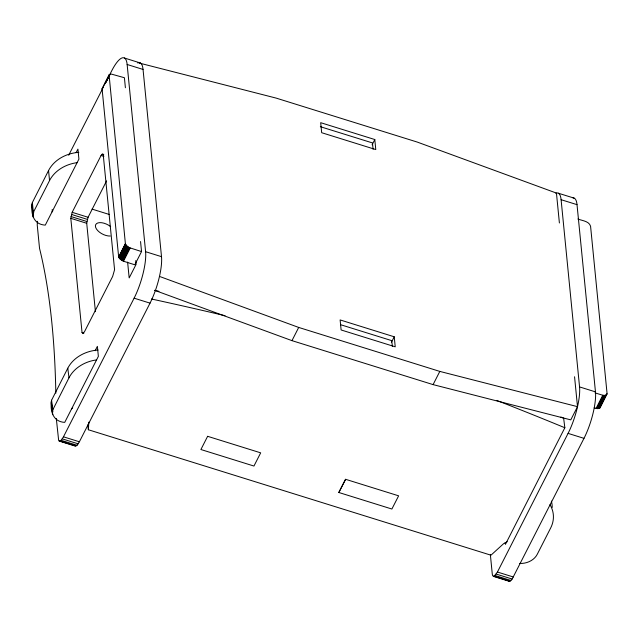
<?xml version="1.0" encoding="UTF-8"?>
<svg xmlns="http://www.w3.org/2000/svg" width="639" height="639" viewBox="0 0 639 639"><rect width="100%" height="100%" fill="white"/><g stroke="black" fill="none" stroke-linecap="round" stroke-linejoin="round"><path stroke-width="0.96" d="M594.15 407.874L597.952 408.648L600.045 407.73L607.05 393.376L590.572 226.214C589.03 220.974 581.921 220.695 577.864 219.009M507.206 541.712L503.564 543.725L490.96 555.195L88.366 429.751L88.837 422.099M76.137 152.601L77.926 149.087L78.916 159.111L45.281 225.136C32.789 224.385 30.6 212.915 32.365 202.523L48.556 170.533A34.618 28.14 -5.6 0 1 78.829 152.346M33.028 216.222L33.851 211.373L49.546 180.565A34.618 28.14 -5.6 0 1 77.111 162.649M95.131 350.739L97.376 346.338L98.366 356.37L64.723 422.387C52.606 421.7 49.882 410.406 51.583 400.214L67.782 368.224A34.618 28.14 -5.6 0 1 98.055 350.036M96.561 359.901A34.618 28.14 -5.6 0 0 68.988 377.817L52.797 409.807L52.47 413.473M70.809 218.33L72.175 212.316L101.074 155.493L102.687 153.855L103.191 154.271L114.573 269.73L112.648 276.455L84.612 331.481L82.934 333.614L82.04 332.536L70.809 218.33L86.72 223.291L95.419 311.672M86.72 223.291L88.086 217.276L106.601 180.877M37.405 221.278L37.23 224.968L39.538 248.371A974.108 261.902 -72.7 0 1 55.833 393.153M140.556 241.542L141.538 251.574L134.813 264.778L123.511 261.231L119.445 258.372L118.654 256.926L102.088 88.893L109.093 74.955L111.186 74.036L124.405 77.726L125.396 87.751M600.317 407.003L600.045 407.73M102.088 88.893L109.365 74.659M104.78 84.1L109.716 74.412M68.685 155.261L102.647 88.605M105.363 83.27L111.705 70.833A34.618 9.305 -72.7 0 1 127.137 64.483L143.048 69.443L161.507 256.662A34.618 9.305 -72.7 0 1 150.029 303.134L79.388 441.781L77.055 445.287L75.17 446.062L59.251 441.102L58.644 440.367L56.304 418.457M106.098 82.151L108.342 77.75M109.237 75.985L110.14 74.228M118.654 256.926L125.388 243.723L109.093 74.955M118.838 257.397L125.388 243.723M119.102 257.884L125.827 244.673L125.563 244.194M119.445 258.372L126.171 245.168L125.827 244.673M119.868 258.851L126.594 245.648L126.171 245.168M120.356 259.322L127.081 246.119L126.594 245.648M120.907 259.777L127.632 246.574L127.081 246.119M121.506 260.201L128.231 246.989L127.632 246.574M122.145 260.584L128.878 247.381L128.231 246.989M122.816 260.928L129.549 247.724L141.538 251.574M123.511 261.231L130.236 248.02M59.251 441.102L61.136 440.327L63.469 436.82L134.11 298.173A34.618 9.305 -72.7 0 0 145.596 251.702L127.137 64.483M372.106 144.821L374.797 139.534L320.682 122.68L321.673 132.704L375.78 149.566L374.797 139.534M291.975 340.643L298.701 327.44L439.816 371.411L577.504 406.66L570.779 419.871L433.09 384.614L291.975 340.643L154.558 290.282M391.547 342.073L394.239 336.793L340.124 319.931L341.114 329.964L395.229 346.817L394.239 336.793M338.83 492.493L345.563 479.29L398.632 495.824L391.883 509.027L338.83 492.493L345.579 479.298M433.09 384.614L439.816 371.411M560.89 417.035A3615.941 2939.624 -5.6 0 1 563.63 418.17L564.844 427.755L505.417 544.396L505.233 542.575M490.369 554.652L492.286 574.149L492.613 575.579L494.067 576.298L497.43 572.033L568.079 433.386A34.618 9.305 -72.7 0 0 579.557 386.914L561.098 199.695A34.618 9.305 -72.7 0 0 555.762 193.242M596.035 408.457L602.761 395.253L605.237 395.381L606.954 394.183M596.706 408.585L603.44 395.381M597.353 408.648L604.079 395.445M597.952 408.648L604.686 395.445M598.511 408.585L605.237 395.381M598.999 408.457L605.732 395.253M493.22 576.314L509.131 581.274L509.986 581.258L512.166 579.046L583.99 438.346A34.618 9.305 -72.7 0 0 595.468 391.875L577.017 204.656A34.618 9.305 -72.7 0 0 573.031 197.898M599.43 408.273L606.155 395.07M599.773 408.033L607.05 393.8M102.184 88.501L103.406 87.431M52.007 211.932L52.765 210.846M71.448 409.184L72.71 407.626M139.326 63.069L276.096 98.086L417.211 142.058L556.449 193.09L559.397 222.979M602.761 395.253L594.997 392.865M124.341 57.989L140.26 62.949M558.31 193.202L574.221 198.162M561.098 199.695L577.017 204.656M320.347 126.69L372.457 142.928L373.08 149.31M101.944 154.287L103.814 154.87M101.074 155.493L103.885 156.371M92.024 209.097L109.165 214.44M72.175 212.316L88.086 217.276M71.448 214.432L87.359 219.393M70.969 216.541L86.88 221.501M145.596 251.702L161.507 256.662M579.557 386.914L595.468 391.875M340.515 324.676L391.675 340.619L392.402 346.37M134.11 298.173L150.029 303.134M568.079 433.386L583.99 438.346M82.04 332.536L83.917 333.119M63.469 436.82L79.388 441.781M497.43 572.033L513.349 576.993M62.287 438.873L78.198 443.833M496.247 574.086L512.166 579.046M61.136 440.327L77.055 445.287M495.105 575.539L511.016 580.5M61.456 441.245L66.136 442.699M71.752 444.448L74.563 445.327M498.228 577.329L502.909 578.79M60.106 441.086L76.017 446.046M494.067 576.298L509.986 581.258M159.415 276.391L298.701 327.44M128.878 247.381L129.549 247.724M508.524 580.539L509.131 581.274M51.543 405.078L52.015 406.228M32.038 206.189L32.317 207.387M87.759 424.959L88.366 429.751M67.782 368.224L68.988 377.817M51.583 400.214L52.797 409.807M52.502 410.07L52.741 411.987M51.28 401.428L52.494 411.021M51.168 402.658L52.757 414.671M574.557 376.77L577.504 406.66M135.764 260.616L136.131 264.298L129.174 277.941L127.616 262.102M48.556 170.533L49.546 180.565M52.166 209.544L52.342 211.373M32.365 202.523L33.356 212.555M33.332 214.009L33.516 215.83M32.062 203.737L33.308 217.42M31.95 204.967L32.94 214.992M137.712 62.989A34.618 9.305 -72.7 0 1 143.048 69.443M151.435 298.996A3616.716 2940.199 -5.6 0 1 225.04 315.698M496.822 400.437A3615.941 2939.624 -5.6 0 1 564.844 427.755M155.077 290.465A3616.716 2940.199 -5.6 0 1 158.959 291.312M549.971 504.674A34.618 28.14 -5.6 0 1 550.698 527.91L537.247 554.317A17.309 14.074 -5.6 0 1 519.699 563.438M551.369 501.08A34.618 28.14 -5.6 0 1 552.216 507.454M110.251 236.031A10.384 5.368 27 0 1 97.663 230.543A10.384 5.368 27 0 1 97.983 222.915A10.384 5.368 27 0 1 110.651 226.637M207.627 436.309L200.902 449.521L253.947 466.047L260.68 452.843L207.627 436.309"/></g></svg>
